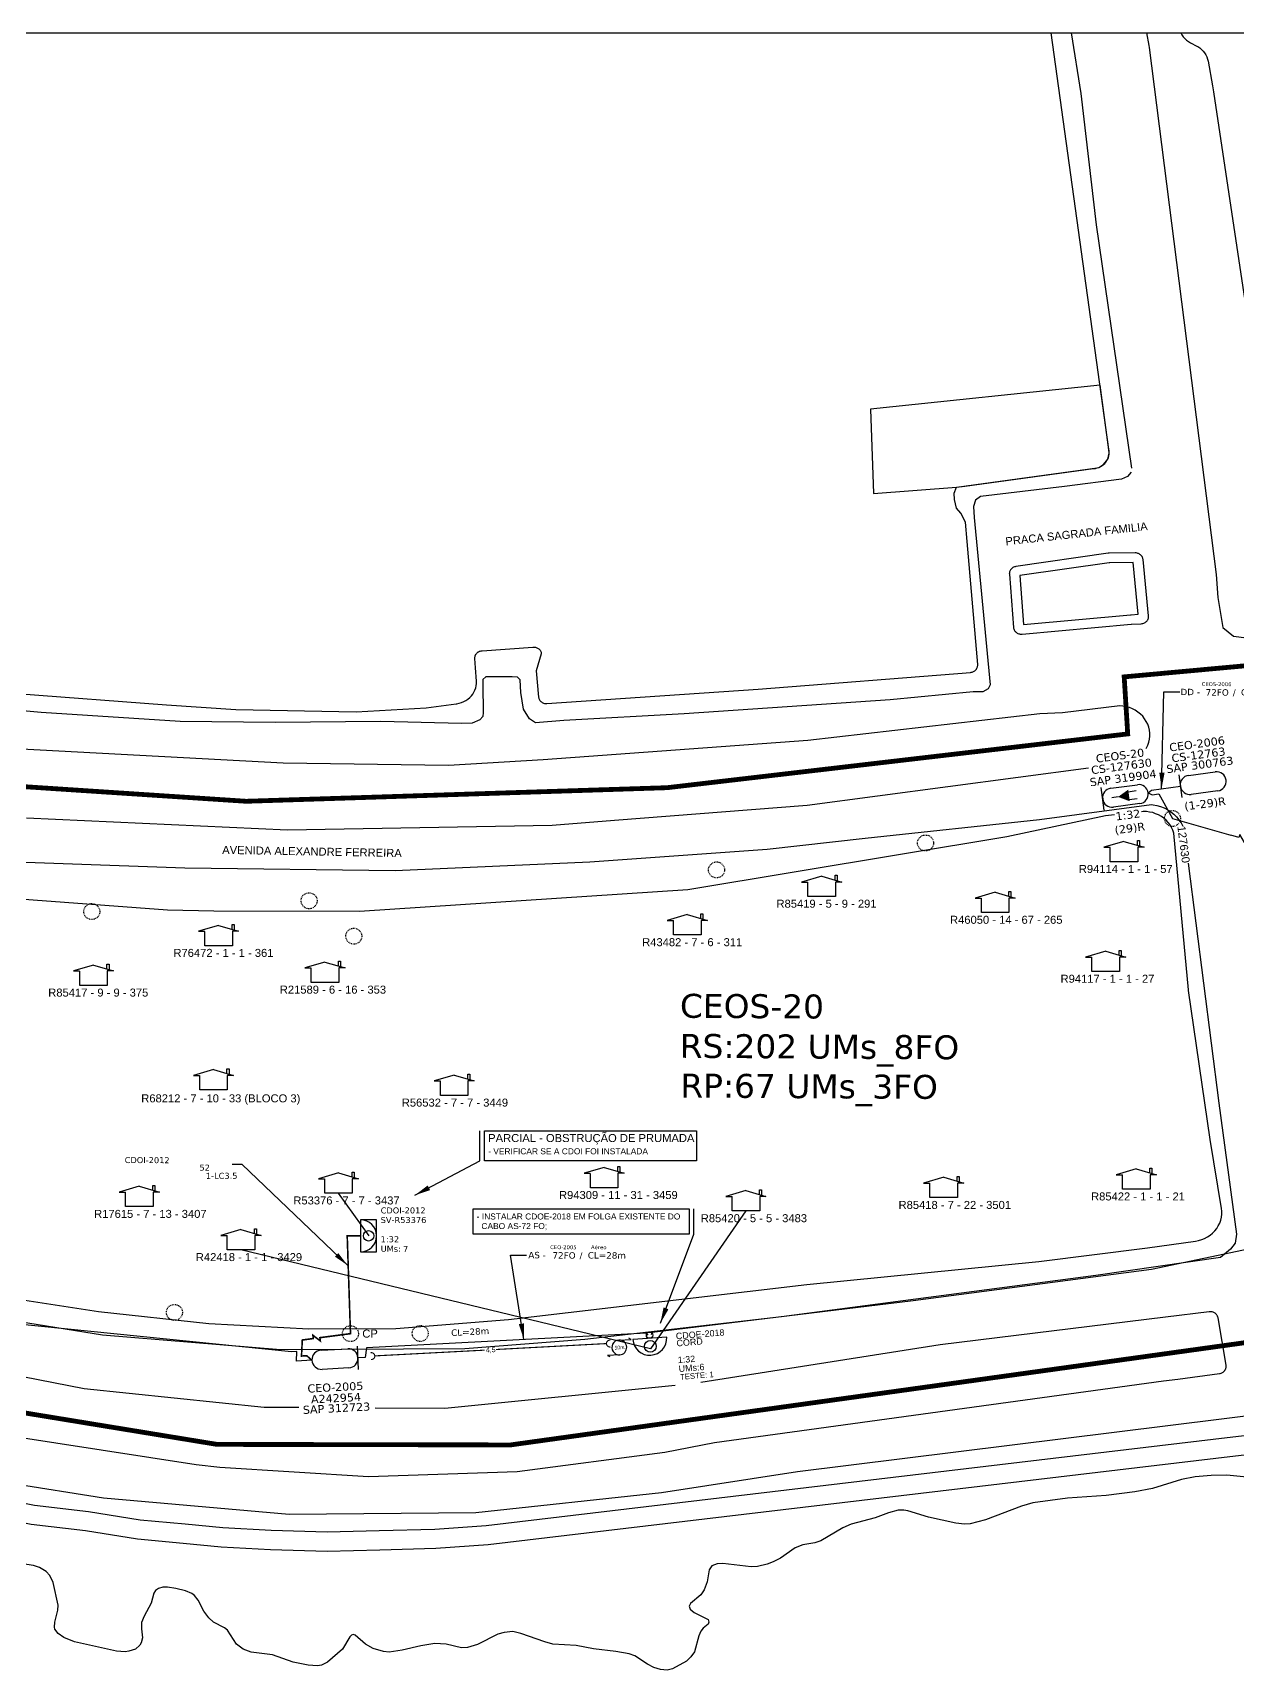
# Model space of a CAD drawing. Header units: metres. Extents: x -3001 to -785, y 7610 to 10181.
# Drawn here: x -1045.3 to -894.8, y 9976.4 to 10181.4 of the extents above; entities that cross this region are included whole.
import ezdxf
from ezdxf.enums import TextEntityAlignment as Align

# ---------------------------------------------------------------- set-up
doc = ezdxf.new("R2010")
doc.units = ezdxf.units.M
doc.header["$LTSCALE"] = 0.001
doc.header["$PDMODE"] = 33
doc.header["$PDSIZE"] = 0.5
doc.linetypes.add('PHANTOM2', pattern=[1.25, 0.625, -0.125, 0.125, -0.125, 0.125, -0.125])
doc.layers.get('Defpoints').update_dxf_attribs({"color": 1})
for name, color, linetype in [('10.0-Cartográfico', 252, 'Continuous'), ('10.1-Caixas Subterrâneas', 5, 'Continuous'), ('10.3 - Caixas Subterrâneas', 5, 'Continuous'), ('20.3 - CDOE - Cordoalha', 1, 'Continuous'), ('20.4 - CDOI', 1, 'Continuous'), ('20.4-CEOS', 1, 'Continuous'), ('20.5-CEO', 1, 'Continuous'), ('20.8-Legenda', 1, 'Continuous'), ('30.6 - Comprimento do cabo', 7, 'Continuous'), ('90.1-Celulização - CABO 1', 6, 'Continuous'), ('celulas gpon', 7, 'Continuous'), ('Folga', 1, 'Continuous'), ('label_cabos', 7, 'Continuous'), ('Legenda', 1, 'Continuous'), ('MUB_EDIFICACOES', 7, 'Continuous'), ('MUB_HIDROGRAFIA', 7, 'Continuous'), ('MUB_SEGMENTO', 7, 'Continuous'), ('NOS_DE_INFRAESTRUTURA', 7, 'Continuous'), ('Subida Lateral', 5, 'Continuous'), ('surveys', 7, 'Continuous'), ('surveys legendas', 7, 'Continuous')]:
    doc.layers.add(name, color=color, linetype=linetype)
for name, color, linetype, lineweight in [('20.0 - Legenda - Elementos Ópticos', 1, 'Continuous', 0), ("20.0-LEGENDA DOS CDO'S", 1, 'Continuous', 0), ('20.6-CORDOALHA_SUPORTE', 7, 'Continuous', 25)]:
    doc.layers.add(name, color=color, linetype=linetype, lineweight=lineweight)
doc.layers.add('DROP DE CLIENTE', color=140, linetype='Continuous', plot=False)
doc.layers.add('EXTRA', color=50, linetype='Continuous', plot=False)
doc.styles.add('ARIAL', font='arial.ttf')
doc.styles.add('siredit', font='verdana.ttf')
doc.linetypes.add('FENCELINE1', pattern='A,0.25,-0.1,[133,ltypeshp.shx,S=0.1,R=0,X=-0.1,Y=0],-0.1,1', length=1.45)
doc.dimstyles.new('CC', dxfattribs={"dimtxt": 0.8, "dimasz": 2, "dimexe": 0.18, "dimexo": 0.0625, "dimgap": 0.09, "dimtad": 0, "dimdec": 0, "dimrnd": 1, "dimzin": 0, "dimdsep": 46, "dimtxsty": 'siredit', "dimblk": 'NONE', "dimcen": 0, "dimse1": 1, "dimse2": 1, "dimsd1": 1, "dimsd2": 1, "dimclrt": 7, "dimadec": 0, "dimazin": 0, "dimtfac": 1, "dimtdec": 0, "dimtofl": 0, "dimtmove": 0, "dimatfit": 3, "dimfxl": 0, "dimtolj": 1, "dimtzin": 0, "dimarcsym": 0})
doc.dimstyles.new('ISO-25', dxfattribs={"dimtxt": 2.5, "dimasz": 2.5, "dimexe": 1.25, "dimexo": 0.625, "dimtad": 1, "dimtxsty": 'Standard', "dimcen": 2.5, "dimadec": 0, "dimazin": 0, "dimtfac": 1, "dimtmove": 0, "dimatfit": 3, "dimfxl": 0, "dimarcsym": 0})

# ---------------------------------------------------------------- blocks, each defined once
blk = doc.blocks.new('MHMZ')
at = {"layer": '10.3 - Caixas Subterrâneas', "linetype": 'PHANTOM2'}
blk.add_circle((0, 0), 1, dxfattribs=at)
blk = doc.blocks.new('SURVEY_SURVEY')
for p, q in [((0, 0.0000254), (-0.0000251, 0.000018)), ((0, 0.0000254), (0.0000251, 0.000018)), ((0.0000169, 0.0000264), (0.0000195, 0.0000264)), ((0.0000169, 0.0000205), (0.0000169, 0.0000264)), ((0.0000195, 0.0000264), (0.0000195, 0.0000198)), ((-0.0000251, 0.000018), (-0.0000173, 0.000018)), ((-0.0000172, 0), (-0.0000172, 0.0000179)), ((0.0000172, 0), (-0.0000172, 0)), ((0.0000251, 0.000018), (0.0000172, 0.000018)), ((0.0000172, 0.000018), (0.0000172, 0))]:
    blk.add_line(p, q)
blk = doc.blocks.new('A$C30E733EA')
at = {"layer": '20.8-Legenda', "color": 7, "style": 'siredit'}
for tag, p in [('CEOS-X', (8.45, 12.42)), ('RS:', (8.52, 7.4)), ('RP:', (8.52, 2.45))]:
    blk.add_attdef(tag, text='', height=2.99, rotation=359.69, dxfattribs=at).set_placement(p, align=Align.MIDDLE_CENTER)
blk = doc.blocks.new('CEOS_RP_CT_DRT')
at = {"layer": '20.4-CEOS', "color": 0}
for p, q in [((-4.54, 1.19), (-1.19, 1.19)), ((-1.19, -1.19), (-4.54, -1.19))]:
    blk.add_line(p, q, dxfattribs=at)
for points in [[(-5.73, -1.43), (-5.73, 1.44)], [(-3.79, 0), (-4.59, 0)], [(-2.47, 0.48), (-1.45, 0.48)], [(-2.47, -0.52), (-1.45, -0.52)]]:
    blk.add_lwpolyline(points, dxfattribs=at)
blk.add_lwpolyline([(-3.79, 0, 0, 1.47, 0), (-2.41, 0, 1.47, 1.47, 0)], format="xyseb", dxfattribs=at)
for centre, start, end in [((-4.54, 0), 90, 270), ((-1.19, 0), 270, 90)]:
    blk.add_arc(centre, 1.19, start, end, dxfattribs=at)
at = {"layer": '20.4-CEOS', "color": 7, "style": 'siredit'}
for tag, p in [('Nº_DA_CEOS', (-2.86, 5.6)), ('LOCAL', (-2.86, 4.24)), ('SAP', (-2.86, 2.78)), ('RACIO_SPLITAGEM', (-2.86, -1.88)), ('FIBRAS_SPLITTER', (-2.86, -3.58)), ('FIBRAS_TOP_C', (-2.86, -5.08)), ('RESERVA_FINAIS', (-2.86, -6.39))]:
    blk.add_attdef(tag, text='', height=1.01, dxfattribs=at).set_placement(p, align=Align.TOP_CENTER)
blk = doc.blocks.new('CEO_CT_ESQ')
at = {"layer": '20.5-CEO', "color": 0}
for p, q in [((-1.56, 1.24), (1.8, 1.24)), ((1.8, -1.15), (-1.56, -1.15))]:
    blk.add_line(p, q, dxfattribs=at)
blk.add_lwpolyline([(3, -1.4), (3, 1.49)], dxfattribs=at)
for centre, start, end in [((-1.56, 0.05), 90, 270), ((1.8, 0.05), 270, 90)]:
    blk.add_arc(centre, 1.2, start, end, dxfattribs=at)
at = {"layer": '20.5-CEO', "color": 7, "style": 'siredit'}
for tag, p in [('CEO_Nº', (0.12, 5.61)), ('LOCAL', (0.12, 4.23)), ('SAP', (0.12, 2.97)), ('FIBRAS_RESERVA', (0.12, -1.94))]:
    blk.add_attdef(tag, text='', height=1.01, dxfattribs=at).set_placement(p, align=Align.TOP_CENTER)
blk = doc.blocks.new('CEO_CT_DRT')
at = {"layer": '20.5-CEO', "color": 0}
for p, q in [((-1.56, 1.26), (1.8, 1.26)), ((1.8, -1.13), (-1.56, -1.13))]:
    blk.add_line(p, q, dxfattribs=at)
blk.add_lwpolyline([(-2.75, 1.51), (-2.75, -1.38)], dxfattribs=at)
for centre, start, end in [((-1.56, 0.07), 90, 270), ((1.8, 0.07), 270, 90)]:
    blk.add_arc(centre, 1.2, start, end, dxfattribs=at)
at = {"layer": '20.5-CEO', "color": 7, "style": 'siredit'}
for tag, p in [('CEO_Nº', (0.12, 5.61)), ('LOCAL', (0.12, 4.23)), ('SAP', (0.12, 2.97)), ('FIBRAS_RESERVA', (0.12, -1.94))]:
    blk.add_attdef(tag, text='', height=1.01, dxfattribs=at).set_placement(p, align=Align.TOP_CENTER)
blk = doc.blocks.new('_None')
blk = doc.blocks.new('*D79')
at = {"layer": 'Defpoints', "color": 0}
for p in [(-968.34, 10020.19), (-1012.9, 10017.86), (-1012.9, 10017.85)]:
    blk.add_point(p, dxfattribs=at)
at = {"color": 7, "insert": (-990.62, 10019.03), "char_height": 0.8, "attachment_point": 5, "rotation": 3.009, "style": 'siredit'}
blk.add_mtext('\\A1;CL=28m', dxfattribs=at)
blk = doc.blocks.new('LEGENDA DOS CABOS')
at = {"layer": 'EXTRA', "color": 0, "style": 'siredit'}
for tag, p in [('ID', (4.6, 0.97)), ('XX', (9.03, 0.97))]:
    blk.add_attdef(tag, text='', height=0.48, rotation=359.69, dxfattribs=at).set_placement(p, align=Align.MIDDLE_CENTER)
at = {"layer": 'Legenda', "color": 0, "style": 'siredit'}
for tag, p in [('TIPO_CABO', (1.31, 0)), ('CABO', (4.69, -0.05)), ('/', (6.81, -0.05)), ('METROS', (10.03, -0.05))]:
    blk.add_attdef(tag, text='', height=0.8, rotation=359.69, dxfattribs=at).set_placement(p, align=Align.MIDDLE_CENTER)
blk = doc.blocks.new('S_CDOI')
at = {"color": 0}
blk.add_lwpolyline([(-2, -1), (2, -1), (2, 1), (-2, 1)], close=True, dxfattribs=at)
blk.add_circle((0, 0), 0.65, dxfattribs=at)
blk.add_arc((0, -1), 2, 0, 180, dxfattribs=at)
blk = doc.blocks.new('*U87')
at = {"layer": '20.4 - CDOI', "color": 0, "rotation": 270}
blk.add_blockref('S_CDOI', (1, 0), dxfattribs=at)
at = {"layer": '20.4 - CDOI', "color": 0, "style": 'siredit'}
blk.add_text('UMs:', height=0.75, dxfattribs=at).set_placement((2.5, -1.625), align=Align.MIDDLE_LEFT)
blk.add_attdef('FID', text='', height=0.75, dxfattribs=at).set_placement((2.5, 3.175), align=Align.MIDDLE_LEFT)
for tag, flags, p in [('LOCAL', 8, (2.5, 1.975)), ('FIBRAS_UTILIZADAS', 10, (10, 3.175)), ('SAP', 10, (2.5, 0.775)), ('RACIO_SPLITAGEM', 8, (2.5, -0.425)), ('UMS', 8, (5.3, -1.625))]:
    blk.add_attdef(tag, text='', height=0.75, dxfattribs=dict(at, flags=flags)).set_placement(p, align=Align.MIDDLE_LEFT)
blk = doc.blocks.new('*U95')
at = {"color": 0}
blk.add_line((-2.12, 0.39), (2.12, 0.39), dxfattribs=at)
for centre, radius in [((0, 1.4), 0.733), ((0, 0), 0.393)]:
    blk.add_circle(centre, radius, dxfattribs=at)
blk.add_arc((0, 0.39), 2.12, 0, 180, dxfattribs=at)
at = {"layer": "20.0-LEGENDA DOS CDO'S", "style": 'ARIAL'}
for tag, p in [('UMs', (-3.34, 4.85)), ('RACIO_SPLITAGEM', (-3.32, 3.74)), ('LOCAL', (-3.29, 1.64)), ('FID', (-3.28, 0.74))]:
    blk.add_attdef(tag, p, '', height=0.8, rotation=180.6273, dxfattribs=at)
at = {"layer": "20.0-LEGENDA DOS CDO'S", "style": 'ARIAL', "flags": 2}
for tag, p in [('SAP', (-3.3, 2.66)), ('FIBRAS_UTILIZADAS', (-11.08, 0.43))]:
    blk.add_attdef(tag, p, '', height=0.8, rotation=180.6273, dxfattribs=at)
blk = doc.blocks.new('*U97')
at = {"color": 0, "lineweight": 0, "style": 'ARIAL'}
blk.add_attdef('TESTE', (-0.02, -0.01), '', height=0.4, rotation=359.9959, dxfattribs=at)
blk = doc.blocks.new('*U102')
at = {"style": 'siredit', "flags": 2}
for tag, p in [('T.CABO', (0.07, -0.34)), ('FO', (5.02, -0.38)), ('CL=', (9.1, -0.39)), ('INSTALAÇÃO', (9.15, 0.76)), ('UNIDADES', (15.49, -0.55))]:
    blk.add_attdef(tag, p, '', height=1, dxfattribs=at)
at = {"style": 'siredit'}
blk.add_attdef('FID', (12.91, -1.87), '', height=1, dxfattribs=at)
at = {"layer": 'label_cabos', "color": 0, "style": 'siredit'}
blk.add_attdef('DESTINO_CABO', text='', height=1, rotation=359.69, dxfattribs=at).set_placement((3.13, 1.26), align=Align.MIDDLE_CENTER)
at = {"layer": 'label_cabos', "color": 0, "style": 'siredit', "flags": 2}
for tag, p in [('CABO', (4.3, 0.1)), ('/', (7.82, -0.03))]:
    blk.add_attdef(tag, text='', height=1, rotation=359.69, dxfattribs=at).set_placement(p, align=Align.MIDDLE_CENTER)
at = {"layer": 'label_cabos', "color": 0, "style": 'siredit'}
blk.add_attdef('QTDE', (11.83, -0.5), '', height=1, rotation=359.69, dxfattribs=at)
blk.add_leader([(36.46, -16.32), (18.96, 0.52), (17.31, 0.52)], dimstyle='ISO-25', override={"dimgap": 0.625, "dimtad": 0})

msp = doc.modelspace()

# ---------------------------------------------------------------- linework, layer by layer
at = {"color": 3, "ltscale": 30}
msp.add_lwpolyline([(-905.92, 10086.4), (-905.5, 10086.76), (-901.89, 10087.24)], dxfattribs=at)
at = {"color": 5, "ltscale": 30}
msp.add_lwpolyline([(-905.92, 10086.4), (-905.42, 10086.17), (-904.58, 10086.28), (-902.89, 10083.2), (-895.6, 10081.11)], dxfattribs=at)
at = {"color": 5, "linetype": 'FENCELINE1', "ltscale": 3}
msp.add_lwpolyline([(-892.81, 10080.31), (-891.59, 10079.96), (-890.23, 10069.05), (-889.18, 10057.92), (-885.08, 10031.13), (-905.5, 10026.83), (-935.27, 10022.92), (-967.87, 10018.94), (-968, 10018.66)], dxfattribs=at)
at = {"color": 3}
msp.add_lwpolyline([(-988.81, 10044.14), (-962.36, 10044.14), (-962.36, 10040.43), (-988.81, 10040.43)], close=True, dxfattribs=at)
at = {"color": 1}
msp.add_lwpolyline([(-990.24, 10034.41), (-963.26, 10034.41), (-963.26, 10031.23), (-990.24, 10031.23)], close=True, dxfattribs=at)
at = {"color": 1, "linetype": 'ByBlock', "const_width": 0.2}
for points in [[(-1008.38, 10018.44), (-1005.57, 10018.81), (-1005.98, 10031.04), (-1004.3, 10031.04)], [(-1010.39, 10015.47), (-1011.03, 10016.05), (-1011.69, 10016.01), (-1011.59, 10018.02), (-1011.26, 10018.06)]]:
    msp.add_lwpolyline(points, dxfattribs=at)
at = {"linetype": 'FENCELINE1', "ltscale": 3}
msp.add_lwpolyline([(-1010.39, 10015.48), (-1012.33, 10015.38), (-1012.27, 10016.58), (-1012.93, 10016.55), (-1047.48, 10020.03), (-1071.27, 10025.58), (-1081.96, 10028.16)], dxfattribs=at)
at = {"color": 5, "linetype": 'ByBlock', "const_width": 0.2}
msp.add_lwpolyline([(-1008.38, 10018.44), (-1009.39, 10018.31), (-1009.34, 10017.9), (-1010.27, 10018.61), (-1010.22, 10018.2), (-1011.26, 10018.06)], dxfattribs=at)
at = {"color": 7, "linetype": 'FENCELINE1', "ltscale": 3}
msp.add_lwpolyline([(-968.4, 10018.62), (-968.58, 10018.88), (-1003.56, 10017.04), (-1003.72, 10015.83), (-1004.64, 10015.78)], dxfattribs=at)
at = {"layer": '10.0-Cartográfico'}
for points in [[(-989.94, 10102.02), (-990.02, 10103.18), (-990.03, 10103.27), (-990.02, 10103.37), (-990, 10103.46), (-989.98, 10103.55), (-989.95, 10103.64), (-989.9, 10103.72), (-989.84, 10103.8), (-989.77, 10103.88), (-989.71, 10103.94), (-989.63, 10104.01), (-989.54, 10104.05), (-989.45, 10104.1), (-989.36, 10104.13), (-989.26, 10104.15), (-989.12, 10104.17), (-982.77, 10104.63), (-982.67, 10104.63), (-982.57, 10104.63), (-982.47, 10104.61), (-982.37, 10104.58), (-982.27, 10104.55), (-982.19, 10104.5), (-982.11, 10104.45), (-982.03, 10104.39), (-981.96, 10104.33), (-981.89, 10104.25), (-981.84, 10104.17), (-981.8, 10104.08), (-981.76, 10103.99), (-981.74, 10103.9), (-981.73, 10103.8), (-982.39, 10101.67), (-982.07, 10098.38), (-982.06, 10098.3), (-982.04, 10098.21), (-982.01, 10098.12), (-981.96, 10098.04), (-981.91, 10097.96), (-981.85, 10097.88), (-981.78, 10097.82), (-981.7, 10097.76), (-981.61, 10097.69), (-981.53, 10097.65), (-981.44, 10097.62), (-981.34, 10097.59), (-981.24, 10097.57), (-981.13, 10097.56), (-981.04, 10097.57), (-954.65, 10099.36), (-928.11, 10101.46), (-928.01, 10101.47), (-927.91, 10101.49), (-927.81, 10101.53), (-927.73, 10101.56), (-927.64, 10101.61), (-927.55, 10101.67), (-927.49, 10101.74), (-927.42, 10101.81), (-927.36, 10101.88), (-927.31, 10101.97), (-927.27, 10102.06), (-927.24, 10102.15), (-927.22, 10102.24), (-927.21, 10102.34), (-927.21, 10102.43), (-928.51, 10117.84), (-928.75, 10120.24), (-929.3, 10121.37), (-929.84, 10121.97), (-930.13, 10123.09), (-930.14, 10123.85), (-929.88, 10124.61), (-928.8, 10124.75), (-912.73, 10126.93), (-912.51, 10126.96), (-912.29, 10127.01), (-912.08, 10127.09), (-911.88, 10127.19), (-911.68, 10127.3), (-911.5, 10127.44), (-911.34, 10127.58), (-911.19, 10127.75), (-911.07, 10127.93), (-910.96, 10128.11), (-910.89, 10128.31), (-910.82, 10128.52), (-910.79, 10128.73), (-910.78, 10128.94), (-910.79, 10129.15), (-910.82, 10129.36), (-918.02, 10181.4)], [(-915.54, 10181.4), (-914.34, 10173.83), (-912.42, 10157.4), (-912.42, 10157.38), (-907.98, 10126.99)], [(-906.13, 10181.4), (-905.82, 10179.82), (-905.77, 10179.55), (-897.41, 10113.69), (-897.21, 10110.82), (-896.57, 10107.07), (-895.27, 10106), (-893.65, 10105.78), (-862.31, 10108.67), (-844.19, 10110.83), (-843.11, 10111.24), (-841.97, 10112.52), (-839.67, 10119.45), (-836.58, 10126.31), (-820.89, 10160.13), (-811.32, 10181.4)], [(-901.84, 10181.4), (-901.84, 10181.4), (-901.7, 10181.14), (-901.53, 10180.91), (-901.34, 10180.69), (-901.12, 10180.49), (-900.88, 10180.31), (-900.62, 10180.15), (-899.85, 10179.75), (-899.73, 10179.68), (-899.48, 10179.52), (-899.25, 10179.33), (-899.05, 10179.12), (-898.87, 10178.89), (-898.71, 10178.64), (-898.58, 10178.38), (-898.49, 10178.12), (-898.42, 10177.84), (-897.88, 10174.77), (-897.76, 10174.02), (-888.61, 10112.91)], [(-908.05, 10126.47), (-908.51, 10125.95), (-909.23, 10125.63), (-916.36, 10124.69), (-926.87, 10123.46), (-927.47, 10122.98), (-927.74, 10122.2), (-927.64, 10120.83), (-925.67, 10099.89), (-925.92, 10099.41), (-926.57, 10099.04), (-927.78, 10099.02), (-938.15, 10098.01), (-963.89, 10096.27), (-978.92, 10095.44), (-982.44, 10095.16), (-983.22, 10095.64), (-983.96, 10096.88), (-984.29, 10098.96), (-984.38, 10100.55), (-984.71, 10100.85), (-985.39, 10100.89), (-988.13, 10100.92), (-988.66, 10100.89), (-989.03, 10100.59), (-989.04, 10099.9), (-989, 10096.45), (-989.02, 10095.95), (-989.39, 10095.53), (-990.35, 10095.1), (-991.7, 10095.08), (-1001.79, 10095.33), (-1014.98, 10095.21), (-1026.85, 10095.34), (-1044.21, 10096.44), (-1059.98, 10097.85)], [(-910.91, 10116.35), (-922.43, 10114.69), (-922.53, 10114.67), (-922.62, 10114.64), (-922.72, 10114.61), (-922.81, 10114.56), (-922.89, 10114.5), (-922.96, 10114.44), (-923.03, 10114.37), (-923.1, 10114.29), (-923.15, 10114.21), (-923.18, 10114.12), (-923.22, 10114.03), (-923.24, 10113.94), (-923.25, 10113.85), (-923.26, 10113.75), (-923.25, 10113.73), (-922.73, 10107.07), (-922.72, 10106.98), (-922.7, 10106.89), (-922.66, 10106.8), (-922.62, 10106.71), (-922.57, 10106.63), (-922.51, 10106.56), (-922.44, 10106.49), (-922.36, 10106.43), (-922.27, 10106.37), (-922.18, 10106.33), (-922.09, 10106.3), (-921.99, 10106.27), (-921.89, 10106.25), (-921.79, 10106.24), (-921.68, 10106.25), (-921.67, 10106.25), (-908.05, 10107.48), (-908.01, 10107.48), (-906.77, 10107.55), (-906.67, 10107.56), (-906.57, 10107.58), (-906.47, 10107.61), (-906.38, 10107.66), (-906.3, 10107.7), (-906.21, 10107.76), (-906.13, 10107.82), (-906.06, 10107.89), (-906.01, 10107.97), (-905.96, 10108.05), (-905.92, 10108.14), (-905.88, 10108.23), (-905.87, 10108.32), (-905.86, 10108.41), (-905.86, 10108.51), (-905.86, 10108.54), (-906.56, 10115.57), (-906.57, 10115.66), (-906.6, 10115.75), (-906.63, 10115.84), (-906.68, 10115.93), (-906.73, 10116.01), (-906.79, 10116.09), (-906.87, 10116.16), (-906.94, 10116.21), (-907.02, 10116.26), (-907.11, 10116.31), (-907.21, 10116.34), (-907.31, 10116.37), (-907.41, 10116.39), (-907.51, 10116.39), (-907.53, 10116.39), (-910.77, 10116.36), (-910.87, 10116.35), (-910.91, 10116.35)], [(-910.8, 10115.16), (-921.94, 10113.56), (-921.47, 10107.46), (-908.12, 10108.67), (-908.06, 10108.67), (-907.17, 10108.72), (-907.81, 10115.2), (-910.69, 10115.17), (-910.79, 10115.16), (-910.8, 10115.16)], [(-1047.26, 10098.84), (-1028.57, 10097.4), (-1019.88, 10096.84), (-1004.88, 10096.54), (-996.13, 10097.03), (-992.35, 10097.53), (-992.28, 10097.54), (-991.99, 10097.6), (-991.7, 10097.69), (-991.42, 10097.81), (-991.15, 10097.95), (-990.9, 10098.12), (-990.68, 10098.31), (-990.47, 10098.52), (-990.3, 10098.75), (-990.14, 10099), (-990.02, 10099.25), (-989.93, 10099.52), (-989.86, 10099.8), (-989.84, 10100.08), (-989.84, 10100.37), (-989.94, 10102.02)], [(-906.16, 10091.94), (-906.11, 10092.02), (-905.95, 10092.37), (-905.83, 10092.74), (-905.74, 10093.11), (-905.7, 10093.49), (-905.7, 10093.87), (-905.76, 10094.25), (-905.84, 10094.62), (-905.97, 10094.98), (-906.15, 10095.33), (-906.36, 10095.66), (-906.6, 10095.97), (-906.89, 10096.25), (-907.19, 10096.49), (-907.53, 10096.72), (-907.89, 10096.9), (-908.26, 10097.06), (-908.66, 10097.17), (-909.06, 10097.25), (-909.47, 10097.28), (-916.61, 10096.42), (-919.47, 10096.26), (-948.44, 10092.94), (-981.49, 10090.55), (-993.31, 10089.82), (-1013.96, 10090.11), (-1052.17, 10092.15)], [(-1046.06, 10083.29), (-1013.42, 10081.78), (-980.36, 10082.37), (-972.57, 10083), (-948.52, 10084.87), (-913.36, 10089.53)], [(-910.12, 10083.66), (-911.24, 10083.53), (-923.58, 10080.9), (-963.43, 10074.29), (-1004.46, 10071.56), (-1022.65, 10071.63), (-1028.41, 10071.74), (-1065.95, 10074.53)], [(-1056.72, 10078.1), (-1026.25, 10077.05), (-999.97, 10076.68), (-975.67, 10077.8), (-953.51, 10079.38), (-941.29, 10080.73), (-919.48, 10083.07), (-905.48, 10084.94)], [(-1046.25, 10023.01), (-1037.07, 10021.59), (-1023.27, 10020.06), (-1010.79, 10019.4), (-999.91, 10019.47), (-985.84, 10020.57), (-948.57, 10024.95), (-919.58, 10027.83), (-905.98, 10029.53), (-900.02, 10030.37), (-899.62, 10030.45), (-899.23, 10030.56), (-898.86, 10030.71), (-898.51, 10030.9), (-898.18, 10031.12), (-897.87, 10031.37), (-897.59, 10031.66), (-897.35, 10031.96), (-897.15, 10032.28), (-896.98, 10032.63), (-896.85, 10032.98), (-896.76, 10033.35), (-896.72, 10033.73), (-896.72, 10034.11), (-896.76, 10034.47), (-898.15, 10043.07), (-900.86, 10061.69), (-900.87, 10061.78), (-902.72, 10081.37), (-902.83, 10081.72), (-902.98, 10082.07), (-903.18, 10082.39), (-903.4, 10082.69), (-903.67, 10082.98), (-903.95, 10083.23), (-904.27, 10083.45), (-904.61, 10083.65), (-904.98, 10083.8), (-905.35, 10083.93), (-905.74, 10084.01), (-906.13, 10084.06), (-906.53, 10084.07), (-906.73, 10084.05)], [(-905.48, 10084.94), (-905.31, 10084.92), (-904.83, 10084.83), (-904.36, 10084.7), (-903.9, 10084.52), (-903.47, 10084.3), (-903.07, 10084.03), (-902.7, 10083.74), (-902.37, 10083.4), (-902.07, 10083.04), (-901.81, 10082.65), (-901.6, 10082.24)], [(-900.91, 10077.62), (-897.1, 10047.6), (-894.89, 10031.23), (-895.03, 10030.14), (-895.64, 10029.39), (-896.87, 10028.33), (-912.45, 10026.09), (-951.71, 10020.92), (-976.3, 10018.1), (-991.28, 10016.9), (-1014.31, 10016.77), (-1036.54, 10018.64), (-1050.58, 10020.85)], [(-1012.02, 10009.57), (-1016.37, 10009.59), (-1038.83, 10011.9), (-1057.84, 10015.61), (-1088.29, 10023.99), (-1119.46, 10031.83), (-1150.18, 10039.15), (-1160.14, 10041.03), (-1182.17, 10044.23), (-1189.42, 10044.57)], [(-1189.42, 10028.69), (-1156.83, 10026.07), (-1147.72, 10024.41), (-1115.31, 10017.16), (-1108.57, 10015.1), (-1047.95, 10000.13), (-1036.44, 9998.27), (-1013.21, 9996.24), (-989.9, 9996.47), (-966.73, 9998.95), (-949.74, 10001.59), (-916.54, 10005.71), (-883.34, 10009.84), (-850.14, 10013.96), (-816.78, 10017.81), (-785.2, 10021.27)], [(-785.2, 10018.83), (-895.34, 10005.86), (-895.34, 10005.86), (-988.62, 9994.81), (-995.05, 9994.35), (-1001.98, 9994.17), (-1008.47, 9994), (-1015.47, 9994.22), (-1021.52, 9994.54), (-1026.21, 9994.98), (-1026.21, 9994.98), (-1031.83, 9995.5), (-1038.3, 9996.53), (-1045.04, 9997.34), (-1051.45, 9998.63), (-1100.44, 10010.9), (-1121.64, 10016.11), (-1161.84, 10022.6), (-1170.9, 10023.65), (-1177.28, 10023.58), (-1184.33, 10023.63), (-1189.42, 10023.45)], [(-1189.42, 10021.09), (-1184.29, 10021.27), (-1177.27, 10021.21), (-1171.05, 10021.28), (-1162.22, 10020.26), (-1122.18, 10013.79), (-1101.11, 10008.61), (-1052.06, 9996.33), (-1045.48, 9995.01), (-1038.68, 9994.19), (-1032.18, 9993.16), (-1026.46, 9992.63), (-1021.72, 9992.18), (-1015.58, 9991.85), (-1008.48, 9991.63), (-1001.91, 9991.81), (-994.92, 9991.99), (-988.36, 9992.46), (-895.02, 10003.52), (-785.2, 10016.45)], [(-1054.27, 10007.01), (-1024.85, 10002.44), (-1021.88, 10002.14), (-1003.31, 10000.96), (-984.73, 10001.58), (-966.31, 10003.99), (-960.08, 10005.22), (-904, 10012.93), (-902.2, 10013.13), (-896.99, 10013.84), (-896.9, 10013.85), (-896.8, 10013.88), (-896.7, 10013.92), (-896.62, 10013.97), (-896.54, 10014.01), (-896.46, 10014.08), (-896.38, 10014.15), (-896.33, 10014.22), (-896.28, 10014.31), (-896.23, 10014.4), (-896.2, 10014.48), (-896.17, 10014.58), (-896.17, 10014.67), (-896.17, 10014.77), (-896.17, 10014.86), (-896.18, 10014.87), (-897.19, 10020.79), (-897.21, 10020.89), (-897.24, 10020.98), (-897.28, 10021.06), (-897.33, 10021.14), (-897.39, 10021.22), (-897.46, 10021.29), (-897.54, 10021.35), (-897.62, 10021.41), (-897.71, 10021.46), (-897.81, 10021.49), (-897.9, 10021.52), (-898, 10021.55), (-898.1, 10021.55), (-898.21, 10021.55), (-898.29, 10021.54), (-903.75, 10020.87), (-931.9, 10017.43), (-961.79, 10012.7)], [(-965.02, 10012.34), (-993.77, 10009.47), (-1002.47, 10009.51)]]:
    msp.add_lwpolyline(points, dxfattribs=at)
at = {"layer": '20.6-CORDOALHA_SUPORTE', "const_width": 0.139}
for points in [[(-973.09, 10018, 1.175638), (-973.09, 10017.15)], [(-1003.07, 10016.42, -1.175638), (-1002.99, 10015.58)]]:
    msp.add_lwpolyline(points, format="xyb", dxfattribs=at)
for points in [[(-1002.53, 10016.03), (-988.8, 10016.75)], [(-987.39, 10016.83), (-973.59, 10017.57)]]:
    msp.add_lwpolyline(points, dxfattribs=at)
at = {"layer": 'celulas gpon', "color": 6, "linetype": 'Continuous', "const_width": 0.6}
msp.add_lwpolyline([(-1123.04, 10097.52), (-1122.47, 10057.46), (-1121.06, 10026.86), (-1049.3, 10009.4), (-1022.25, 10004.97), (-985.59, 10004.9), (-863.48, 10021.91), (-871.63, 10104.32), (-871.63, 10104.32), (-908.91, 10100.9), (-908.91, 10100.9), (-908.47, 10093.77), (-966, 10087.05), (-1018.6, 10085.35), (-1076.79, 10089.18), (-1123.04, 10097.52)], dxfattribs=at)
at = {"layer": 'DROP DE CLIENTE'}
for points in [[(-1003.23, 10031.04), (-1007.07, 10036.37)], [(-956.17, 10034.15), (-968.07, 10016.9)], [(-968.07, 10016.9), (-1019.25, 10029.29)]]:
    msp.add_lwpolyline(points, dxfattribs=at)
at = {"layer": 'Folga', "color": 5}
msp.add_lwpolyline([(-972.04, 10018.01, 1.000012), (-971.94, 10016.16, 0.999978)], format="xyb", close=True, dxfattribs=at)
for points in [[(-972.04, 10018.01), (-970.5, 10018.09), (-970.81, 10018.23)], [(-971.94, 10016.16), (-973.48, 10016.08), (-973.16, 10015.94)]]:
    msp.add_lwpolyline(points, dxfattribs=at)
at = {"layer": 'MUB_EDIFICACOES', "color": 222, "linetype": 'Continuous'}
msp.add_lwpolyline([(-929.88, 10124.61), (-912.29, 10127.01), (-912.08, 10127.09), (-911.5, 10127.44), (-910.96, 10128.11), (-910.78, 10128.85), (-910.81, 10129.26), (-911.93, 10137.38), (-940.6, 10134.37), (-940.22, 10123.82), (-929.88, 10124.61)], dxfattribs=at)
at = {"layer": 'MUB_HIDROGRAFIA', "color": 170, "linetype": 'Continuous'}
msp.add_lwpolyline([(-892.75, 10000.77), (-896.08, 10001.11), (-898.04, 10001.09), (-900.04, 10000.93), (-901.76, 10000.57), (-905.39, 9999.46), (-907.57, 9999.03), (-911.15, 9998.6), (-915.98, 9998.23), (-920.32, 9997.67), (-921.74, 9997.25), (-926.25, 9995.55), (-928.16, 9995.02), (-928.86, 9994.98), (-929.94, 9995.12), (-933.34, 9995.88), (-935.94, 9996.67), (-936.46, 9996.76), (-937.16, 9996.73), (-938.35, 9996.42), (-940.04, 9995.8), (-943.02, 9994.99), (-944.08, 9994.52), (-946.81, 9992.92), (-947.54, 9992.65), (-949.05, 9992.41), (-950.02, 9992.05), (-951.83, 9990.75), (-952.76, 9990.28), (-953.53, 9989.99), (-954.74, 9989.71), (-955.51, 9989.66), (-959.06, 9990.1), (-959.76, 9990.05), (-960.44, 9989.77), (-960.75, 9989.3), (-960.99, 9987.81), (-961.38, 9986.79), (-961.82, 9986.17), (-963.11, 9985.09), (-963.27, 9984.73), (-963.12, 9984.36), (-962.63, 9983.95), (-960.87, 9983.07), (-960.8, 9982.76), (-960.87, 9982.51), (-961.51, 9981.99), (-961.81, 9981.61), (-962.05, 9981.05), (-962.61, 9979.05), (-963.03, 9978.4), (-963.61, 9977.87), (-965.35, 9976.9), (-966.01, 9976.76), (-966.82, 9976.84), (-967.69, 9977.09), (-968.46, 9977.49), (-970.03, 9978.55), (-970.76, 9978.81), (-972.42, 9979.09), (-975.19, 9979.43), (-977.39, 9979.82), (-980.28, 9980), (-981.29, 9980.28), (-984.28, 9981.35), (-985.28, 9981.58), (-986.36, 9981.47), (-987.15, 9981.25), (-989.69, 9979.94), (-990.94, 9979.6), (-991.71, 9979.56), (-993.63, 9979.99), (-995.03, 9980.07), (-996.78, 9979.81), (-999.12, 9979.23), (-1000.72, 9979.02), (-1001.46, 9979.07), (-1002.73, 9979.45), (-1003.69, 9979.98), (-1004.99, 9981.13), (-1005.24, 9981.22), (-1005.46, 9981.14), (-1005.67, 9980.91), (-1006.58, 9979.37), (-1008.46, 9977.73), (-1009.2, 9977.38), (-1009.67, 9977.3), (-1010.86, 9977.36), (-1012.72, 9977.77), (-1015.31, 9978.66), (-1017.97, 9979), (-1018.98, 9979.36), (-1019.83, 9979.98), (-1020.94, 9981.74), (-1021.32, 9982.04), (-1022.67, 9982.74), (-1023.27, 9983.31), (-1023.89, 9984.14), (-1024.6, 9985.51), (-1025.07, 9986.09), (-1025.39, 9986.32), (-1026.18, 9986.66), (-1027.39, 9986.97), (-1028.42, 9987.14), (-1029.02, 9987.11), (-1029.55, 9986.95), (-1029.93, 9986.7), (-1030.15, 9986.39), (-1030.48, 9985.14), (-1031.36, 9983.48), (-1031.66, 9982.7), (-1031.68, 9981.92), (-1031.57, 9980.81), (-1031.73, 9980.15), (-1031.9, 9979.86), (-1032.44, 9979.38), (-1033.24, 9979.11), (-1033.72, 9979.06), (-1034.82, 9979.11), (-1040.03, 9980.29), (-1041.39, 9980.85), (-1042.11, 9981.34), (-1042.49, 9981.86), (-1042.56, 9982.14), (-1042.52, 9982.76), (-1042.15, 9984.26), (-1042.11, 9984.89), (-1042.7, 9987.69), (-1043.14, 9988.57), (-1043.59, 9989.08), (-1044.41, 9989.57), (-1045.19, 9989.84), (-1046.55, 9990.05)], dxfattribs=at)
at = {"layer": 'NOS_DE_INFRAESTRUTURA'}
msp.add_lwpolyline([(-1189.42, 10181.4), (-785.2, 10181.4), (-785.2, 9873.27), (-1189.42, 9873.27)], close=True, dxfattribs=at)
at = {"layer": 'Subida Lateral', "color": 5}
msp.add_lwpolyline([(-892.81, 10080.31), (-893.79, 10080.59), (-893.9, 10080.19), (-894.48, 10081.21), (-894.59, 10080.82), (-895.6, 10081.11)], dxfattribs=at)

# ---------------------------------------------------------------- block references
at = {"layer": '10.1-Caixas Subterrâneas', "color": 40}
for p in [(-902.89, 10083.2), (-933.73, 10080.14), (-959.84, 10076.77), (-1010.74, 10072.92), (-1037.89, 10071.56), (-1005.16, 10068.49), (-1027.57, 10021.47), (-996.85, 10018.84), (-1005.57, 10018.81)]:
    msp.add_blockref('MHMZ', p, dxfattribs=at)
at = {"layer": '20.0 - Legenda - Elementos Ópticos', "xscale": 1.750499999999996, "yscale": 1.750499999999996, "zscale": 1.750499999999996, "rotation": 4.628267485586763}
msp.add_blockref('*U97', (-964.35, 10013.06), dxfattribs=at).add_auto_attribs({'TESTE': 'TESTE: 1'})
at = {"layer": '20.3 - CDOE - Cordoalha'}
ref = msp.add_blockref('*U95', (-968.21, 10018.62), dxfattribs=dict(at, rotation=183.9773588041363))
ref.add_attrib('LOCAL', 'CORD', (-964.81, 10017.21), dxfattribs={"layer": "20.0-LEGENDA DOS CDO'S", "height": 0.8, "rotation": 4.6046, "style": 'ARIAL'})
ref.add_attrib('RACIO_SPLITAGEM', '1:32', (-964.65, 10015.11), dxfattribs={"layer": "20.0-LEGENDA DOS CDO'S", "height": 0.8, "rotation": 4.6046, "style": 'ARIAL'})
ref.add_attrib('UMs', 'UMs:6', (-964.54, 10014.01), dxfattribs={"layer": "20.0-LEGENDA DOS CDO'S", "height": 0.8, "rotation": 4.6046, "style": 'ARIAL'})
ref.add_attrib('FID', 'CDOE-2018', (-964.89, 10018.1), dxfattribs={"layer": "20.0-LEGENDA DOS CDO'S", "height": 0.8, "rotation": 4.6046, "style": 'ARIAL'})
at = {"layer": '20.4 - CDOI'}
ref = msp.add_blockref('*U87', (-1004.3, 10031.04), dxfattribs=at)
ref.add_attrib('FID', 'CDOI-2012', dxfattribs={"color": 0, "height": 0.75, "style": 'siredit'}).set_placement((-1001.8, 10034.21), align=Align.MIDDLE_LEFT)
ref.add_attrib('LOCAL', 'SV-R53376', dxfattribs={"color": 0, "height": 0.75, "style": 'siredit'}).set_placement((-1001.8, 10033.01), align=Align.MIDDLE_LEFT)
ref.add_attrib('RACIO_SPLITAGEM', '1:32', dxfattribs={"color": 0, "height": 0.75, "style": 'siredit'}).set_placement((-1001.8, 10030.61), align=Align.MIDDLE_LEFT)
ref.add_attrib('UMS', '7', dxfattribs={"color": 0, "height": 0.75, "style": 'siredit'}).set_placement((-999, 10029.41), align=Align.MIDDLE_LEFT)
at = {"layer": '20.4-CEOS', "color": 5}
ref = msp.add_blockref('CEOS_RP_CT_DRT', (-905.92, 10086.4), dxfattribs=dict(at, rotation=7.609398147511786))
ref.add_attrib('Nº_DA_CEOS', 'CEOS-20', dxfattribs={"color": 7, "height": 1.01, "rotation": 7.6094, "style": 'siredit'}).set_placement((-909.5, 10091.57), align=Align.TOP_CENTER)
ref.add_attrib('LOCAL', 'CS-127630', dxfattribs={"color": 7, "height": 1.01, "rotation": 7.6094, "style": 'siredit'}).set_placement((-909.32, 10090.23), align=Align.TOP_CENTER)
ref.add_attrib('SAP', 'SAP 319904', dxfattribs={"color": 7, "height": 1.01, "rotation": 7.6094, "style": 'siredit'}).set_placement((-909.12, 10088.77), align=Align.TOP_CENTER)
ref.add_attrib('RACIO_SPLITAGEM', '1:32', dxfattribs={"color": 7, "height": 1.01, "rotation": 7.6094, "style": 'siredit'}).set_placement((-908.51, 10084.15), align=Align.TOP_CENTER)
ref.add_attrib('FIBRAS_SPLITTER', '(29)R', dxfattribs={"color": 7, "height": 1.01, "rotation": 7.6094, "style": 'siredit'}).set_placement((-908.28, 10082.48), align=Align.TOP_CENTER)
at = {"layer": '20.4-CEOS', "color": 3}
ref = msp.add_blockref('CEO_CT_DRT', (-899.15, 10087.54), dxfattribs=dict(at, rotation=7.60939814745535))
ref.add_attrib('CEO_Nº', 'CEO-2006', dxfattribs={"layer": '20.5-CEO', "color": 7, "height": 1.014, "rotation": 7.6094, "style": 'siredit'}).set_placement((-899.88, 10093.03), align=Align.TOP_CENTER)
ref.add_attrib('LOCAL', 'CS-12763', dxfattribs={"layer": '20.5-CEO', "color": 7, "height": 1.014, "rotation": 7.6094, "style": 'siredit'}).set_placement((-899.7, 10091.67), align=Align.TOP_CENTER)
ref.add_attrib('SAP', 'SAP 300763', dxfattribs={"layer": '20.5-CEO', "color": 7, "height": 1.014, "rotation": 7.6094, "style": 'siredit'}).set_placement((-899.53, 10090.42), align=Align.TOP_CENTER)
ref.add_attrib('FIBRAS_RESERVA', '(1-29)R', dxfattribs={"layer": '20.5-CEO', "color": 7, "height": 1.014, "rotation": 7.6094, "style": 'siredit'}).set_placement((-898.88, 10085.55), align=Align.TOP_CENTER)
at = {"layer": '20.5-CEO', "color": 5}
ref = msp.add_blockref('CEO_CT_ESQ', (-1007.63, 10015.58), dxfattribs=dict(at, rotation=3.01081437519222))
ref.add_attrib('CEO_Nº', 'CEO-2005', dxfattribs={"color": 7, "height": 1.014, "rotation": 3.0108, "style": 'siredit'}).set_placement((-1007.48, 10012.63), align=Align.TOP_CENTER)
ref.add_attrib('LOCAL', 'A242954', dxfattribs={"color": 7, "height": 1.014, "rotation": 3.0108, "style": 'siredit'}).set_placement((-1007.41, 10011.26), align=Align.TOP_CENTER)
ref.add_attrib('SAP', 'SAP 312723', dxfattribs={"color": 7, "height": 1.014, "rotation": 3.0108, "style": 'siredit'}).set_placement((-1007.34, 10010), align=Align.TOP_CENTER)
at = {"layer": '30.6 - Comprimento do cabo'}
ref = msp.add_blockref('*U102', (-1033.32, 10039.54), dxfattribs=dict(at, xscale=0.75, yscale=0.75, zscale=0.75, rotation=0.131564278574056))
ref.add_attrib('DESTINO_CABO', 'CDOI-2012', dxfattribs={"layer": 'label_cabos', "color": 0, "height": 0.75, "rotation": 359.8216, "style": 'siredit'}).set_placement((-1030.97, 10040.5), align=Align.MIDDLE_CENTER)
ref.add_attrib('QTDE', '52', (-1024.44, 10039.19), dxfattribs={"layer": 'label_cabos', "color": 0, "height": 0.75, "rotation": 359.8216, "style": 'siredit'})
ref.add_attrib('FID', '1-LC3.5', (-1023.64, 10038.16), dxfattribs={"layer": '0', "height": 0.75, "rotation": 0.1316, "style": 'siredit'})
at = {"layer": '90.1-Celulização - CABO 1'}
ref = msp.add_blockref('A$C30E733EA', (-974.65, 10048.87), dxfattribs=at)
ref.add_attrib('CEOS-X', 'CEOS-20', dxfattribs={"layer": '20.8-Legenda', "color": 0, "height": 2.992, "rotation": 359.69, "style": 'siredit'}).set_placement((-964.4, 10061.29), align=Align.TOP_LEFT)
ref.add_attrib('RS:', 'RS:202 UMs_8FO', dxfattribs={"layer": '20.8-Legenda', "color": 0, "height": 2.992, "rotation": 359.69, "style": 'siredit'}).set_placement((-964.43, 10056.28), align=Align.TOP_LEFT)
ref.add_attrib('RP:', 'RP:67 UMs_3FO', dxfattribs={"layer": '20.8-Legenda', "color": 0, "height": 2.992, "rotation": 359.69, "style": 'siredit'}).set_placement((-964.35, 10051.32), align=Align.TOP_LEFT)
at = {"layer": 'label_cabos', "color": 0}
ref = msp.add_blockref('LEGENDA DOS CABOS', (-901.97, 10099.01), dxfattribs=at)
ref.add_attrib('ID', 'CEOS-2006', dxfattribs={"layer": 'EXTRA', "color": 0, "height": 0.48, "rotation": 359.69, "style": 'siredit'}).set_placement((-897.37, 10099.99), align=Align.MIDDLE_CENTER)
ref.add_attrib('CABO', '72FO', dxfattribs={"layer": '20.8-Legenda', "color": 0, "height": 0.8, "rotation": 359.69, "style": 'siredit'}).set_placement((-897.29, 10098.96), align=Align.MIDDLE_CENTER)
ref.add_attrib('METROS', 'CL=30m', dxfattribs={"layer": '20.8-Legenda', "color": 0, "height": 0.8, "rotation": 359.69, "style": 'siredit'}).set_placement((-891.94, 10098.96), align=Align.MIDDLE_CENTER)
ref.add_attrib('XX', 'Subt.', dxfattribs={"layer": 'EXTRA', "color": 0, "height": 0.48, "rotation": 359.69, "style": 'siredit'}).set_placement((-892.94, 10099.99), align=Align.MIDDLE_CENTER)
ref.add_attrib('/', '/', dxfattribs={"layer": '20.8-Legenda', "color": 0, "height": 0.8, "rotation": 359.69, "style": 'siredit'}).set_placement((-895.16, 10098.96), align=Align.MIDDLE_CENTER)
ref.add_attrib('TIPO_CABO', 'DD -', dxfattribs={"layer": '20.8-Legenda', "color": 0, "height": 0.8, "rotation": 359.69, "style": 'siredit'}).set_placement((-900.66, 10099.01), align=Align.MIDDLE_CENTER)
ref = msp.add_blockref('LEGENDA DOS CABOS', (-983.58, 10028.64), dxfattribs=at)
ref.add_attrib('ID', 'CEO-2005', dxfattribs={"layer": 'EXTRA', "color": 0, "height": 0.48, "rotation": 359.69, "style": 'siredit'}).set_placement((-978.97, 10029.61), align=Align.MIDDLE_CENTER)
ref.add_attrib('CABO', '72FO', dxfattribs={"layer": '20.8-Legenda', "color": 0, "height": 0.8, "rotation": 359.69, "style": 'siredit'}).set_placement((-978.89, 10028.59), align=Align.MIDDLE_CENTER)
ref.add_attrib('METROS', 'CL=28m', dxfattribs={"layer": '20.8-Legenda', "color": 0, "height": 0.8, "rotation": 359.69, "style": 'siredit'}).set_placement((-973.54, 10028.59), align=Align.MIDDLE_CENTER)
ref.add_attrib('XX', 'Aéreo', dxfattribs={"layer": 'EXTRA', "color": 0, "height": 0.48, "rotation": 359.69, "style": 'siredit'}).set_placement((-974.55, 10029.61), align=Align.MIDDLE_CENTER)
ref.add_attrib('/', '/', dxfattribs={"layer": '20.8-Legenda', "color": 0, "height": 0.8, "rotation": 359.69, "style": 'siredit'}).set_placement((-976.77, 10028.59), align=Align.MIDDLE_CENTER)
ref.add_attrib('TIPO_CABO', 'AS -', dxfattribs={"layer": '20.8-Legenda', "color": 0, "height": 0.8, "rotation": 359.69, "style": 'siredit'}).set_placement((-982.26, 10028.63), align=Align.MIDDLE_CENTER)
at = {"layer": 'surveys', "color": 255, "xscale": 100000, "yscale": 100000, "zscale": 100000}
for p in [(-908.94, 10077.8), (-946.7, 10073.46), (-925.03, 10071.45), (-963.49, 10068.64), (-1022.05, 10067.3), (-1037.68, 10062.34), (-1008.76, 10062.72), (-911.22, 10064.07), (-1022.69, 10049.28), (-992.61, 10048.59), (-1007.07, 10036.37), (-973.88, 10037.05), (-931.46, 10035.81), (-907.4, 10036.87), (-1031.96, 10034.69), (-956.17, 10034.15), (-1019.25, 10029.29)]:
    msp.add_blockref('SURVEY_SURVEY', p, dxfattribs=at)

# ---------------------------------------------------------------- texts
at = {"color": 3, "style": 'ARIAL'}
for s, height, p in [('PARCIAL - OBSTRUÇÃO DE PRUMADA', 1, (-988.37, 10042.76)), ('- VERIFICAR SE A CDOI FOI INSTALADA', 0.75, (-988.37, 10041.23))]:
    msp.add_text(s, height=height, dxfattribs=at).set_placement(p)
at = {"color": 1, "style": 'ARIAL'}
for s, p in [('- INSTALAR CDOE-2018 EM FOLGA EXISTENTE DO', (-989.8, 10033.08)), ('CABO AS-72 FO;', (-989.21, 10031.88))]:
    msp.add_text(s, height=0.75, dxfattribs=at).set_placement(p)
at = {"layer": '10.1-Caixas Subterrâneas', "style": 'ARIAL'}
for s, rotation, p in [('127630', 277.231, (-901.48, 10079.96)), ('CP', 0.362, (-1003.12, 10018.82))]:
    msp.add_text(s, height=1, rotation=rotation, dxfattribs=at).set_placement(p, align=Align.MIDDLE_CENTER)
at = {"layer": '20.6-CORDOALHA_SUPORTE', "style": 'ARIAL'}
msp.add_text('4,5', height=0.626, rotation=3.0108, dxfattribs=at).set_placement((-988.06, 10016.79), align=Align.MIDDLE_CENTER)
at = {"layer": 'Folga', "color": 5}
msp.add_text('10m', height=0.462, rotation=3.0108, dxfattribs=at).set_placement((-972.57, 10016.82))
at = {"layer": 'MUB_SEGMENTO', "color": 255, "style": 'ARIAL'}
for s, rotation, p in [('PRACA SAGRADA FAMILIA', 6.1666, (-923.69, 10117.33)), ('AVENIDA ALEXANDRE FERREIRA', 358.9666, (-1021.6, 10078.78))]:
    msp.add_text(s, height=1, rotation=rotation, dxfattribs=at).set_placement(p)
at = {"layer": 'surveys legendas', "color": 0, "style": 'ARIAL'}
for s, p in [('R94114 - 1 - 1 - 57', (-914.58, 10076.39)), ('R85419 - 5 - 9 - 291', (-952.35, 10072.05)), ('R46050 - 14 - 67 - 265', (-930.67, 10070.04)), ('R43482 - 7 - 6 - 311', (-969.13, 10067.24)), ('R76472 - 1 - 1 - 361', (-1027.69, 10065.9)), ('R94117 - 1 - 1 - 27', (-916.86, 10062.67)), ('R85417 - 9 - 9 - 375', (-1043.33, 10060.94)), ('R21589 - 6 - 16 - 353', (-1014.4, 10061.31)), ('R68212 - 7 - 10 - 33 (BLOCO 3)', (-1031.71, 10047.72)), ('R56532 - 7 - 7 - 3449', (-999.16, 10047.19)), ('R94309 - 11 - 31 - 3459', (-979.52, 10035.64)), ('R85422 - 1 - 1 - 21', (-913.05, 10035.46)), ('R17615 - 7 - 13 - 3407', (-1037.6, 10033.28)), ('R53376 - 7 - 7 - 3437', (-1012.71, 10034.96)), ('R85418 - 7 - 22 - 3501', (-937.1, 10034.4)), ('R85420 - 5 - 5 - 3483', (-961.81, 10032.74)), ('R42418 - 1 - 1 - 3429', (-1024.89, 10027.88))]:
    msp.add_text(s, height=1, dxfattribs=at).set_placement(p)

# ---------------------------------------------------------------- dimensions: what is measured, and where the dimension line sits
dim = msp.add_aligned_dim(p1=(-968.34, 10020.19), p2=(-1012.9, 10017.85), distance=-0.01, text='CL=28m', dimstyle='CC', override={"dimpost": 'CC=<>m'})
dim.commit()
dim.dimension.update_dxf_attribs({"geometry": '*D79', "text_midpoint": (-990.62, 10019.03)})

# ---------------------------------------------------------------- leaders
at = {"color": 3}
msp.add_leader([(-997.54, 10036.1), (-989.41, 10040.43), (-989.41, 10044.16)], dimstyle='CC', override={"dimgap": 0.09, "dimtad": 0}, dxfattribs=at)
at = {"color": 1}
msp.add_leader([(-966.86, 10020.1), (-962.66, 10031.23), (-962.66, 10034.41)], dimstyle='CC', override={"dimasz": 2, "dimgap": 0.09, "dimtad": 0}, dxfattribs=at)
at = {"layer": 'label_cabos'}
for points in [[(-904.24, 10086.93), (-903.97, 10099.01), (-901.97, 10099.01)], [(-983.91, 10018.07), (-985.58, 10028.64), (-983.58, 10028.64)]]:
    msp.add_leader(points, dimstyle='CC', override={"dimgap": 0.09, "dimtad": 0}, dxfattribs=at)

doc.saveas('drawing.dxf')
